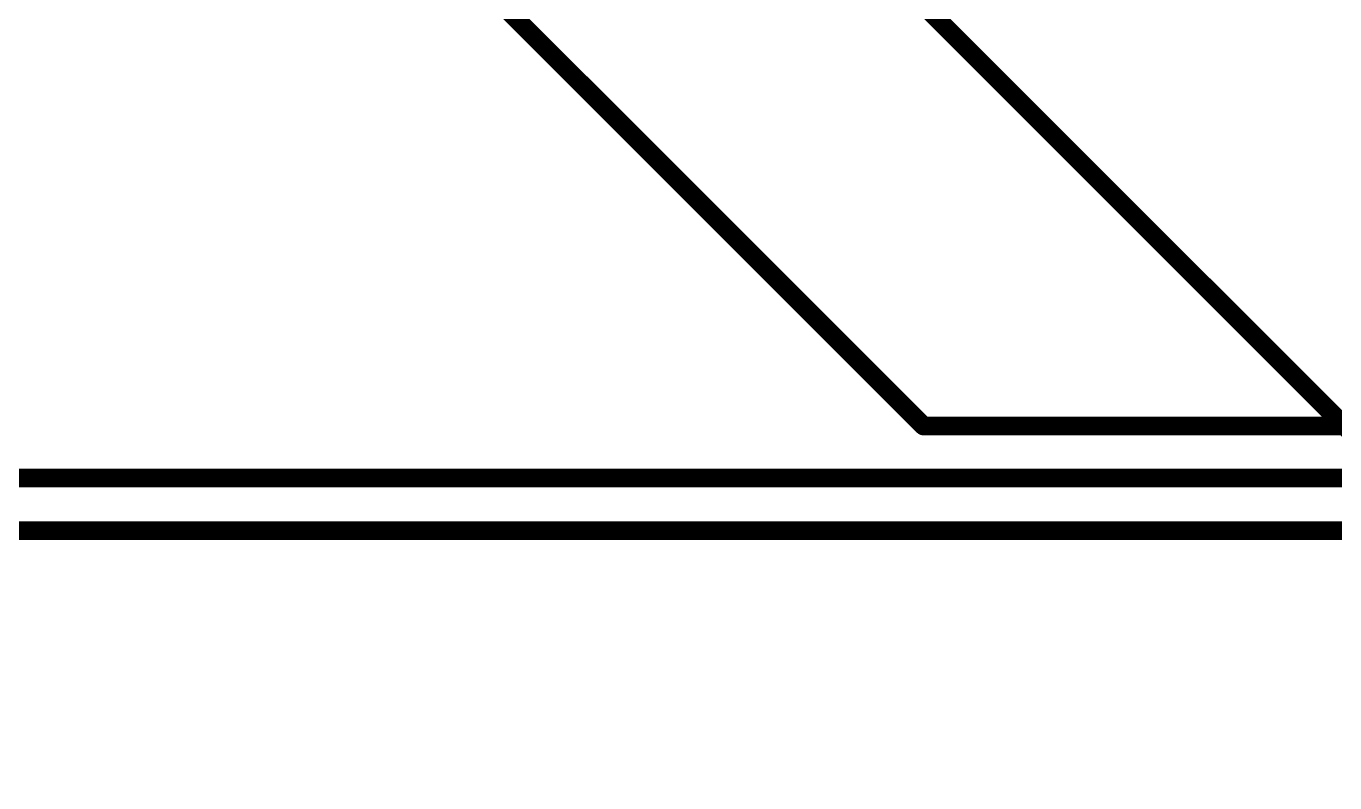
# Model space of a CAD drawing. Extents: x 0 to 132, y 0 to 57.
# Drawn here: x 36.91 to 50.9, y 27.18 to 35.28 of the extents above; entities that cross this region are included whole.
import ezdxf

# ---------------------------------------------------------------- set-up
doc = ezdxf.new("R2010")
doc.units = 0
doc.layers.add('1', color=22, linetype='CONTINUOUS')
doc.layers.add('16', color=175, linetype='CONTINUOUS')

msp = doc.modelspace()

# ---------------------------------------------------------------- linework, layer by layer
at = {"layer": '1', "const_width": 0.2}
for points in [[(41.775, 35.725), (46.5, 31)], [(46.5, 31), (80, 31)], [(33.8048, 30.4452), (79.5, 30.4452)], [(79.3821, 29.8821), (21.1179, 29.8821)]]:
    msp.add_lwpolyline(points, dxfattribs=at)
at = {"layer": '1', "const_width": 0.1}
for points in [[(46.5, 31.05, 1), (46.5, 30.95)], [(46.4646, 30.9646, 1), (46.5354, 31.0354)]]:
    msp.add_lwpolyline(points, format="xyb", dxfattribs=at)
at = {"layer": '16', "const_width": 0.2}
msp.add_lwpolyline([(56.5, 25.5), (46, 36)], dxfattribs=at)

doc.saveas('drawing.dxf')
